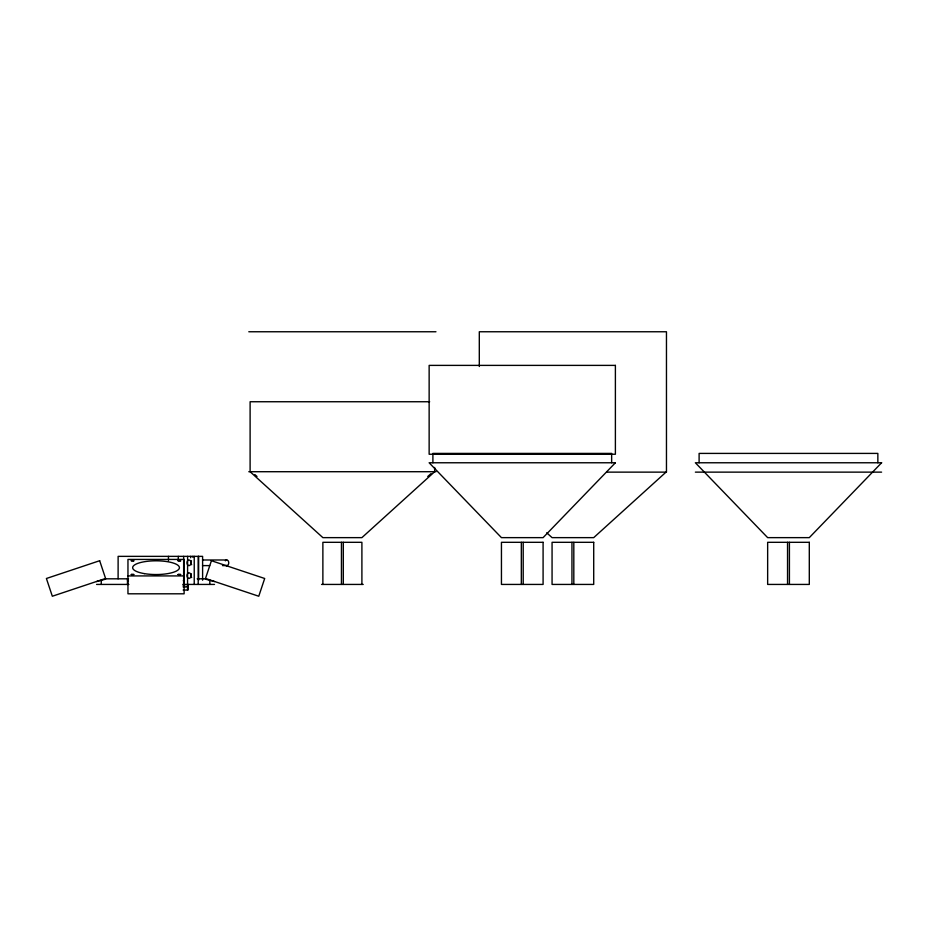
<?xml version="1.0" encoding="UTF-8"?>
<svg xmlns="http://www.w3.org/2000/svg" width="928" height="928" viewBox="0 0 928 928"><rect width="100%" height="100%" fill="white"/><g stroke="black" fill="none" stroke-linecap="round" stroke-linejoin="round"><path stroke-width="1.39" d="M118.111 578.817L118.123 556.359L202.606 556.359L202.606 580.22M666.014 472.132L593.711 537.637L552.067 537.637L546.72 532.788M427.762 476.493L430.998 473.628M96.593 581.566L106.882 578.817L128.505 578.817M183.21 586.357L184.742 585.881L183.21 585.406M248.797 331.76L435.963 331.76M429.652 401.743L250.108 401.743L250.108 471.714L322.874 537.637L361.897 537.637L434.652 471.714L434.652 467.434M248.797 471.714L435.963 471.714M607.167 472.132L666.466 472.132L666.466 331.76L479.3 331.76L479.3 366.49M695.374 472.132L881.588 472.132M202.524 559.99L226.757 559.99M202.524 565.604L209.658 565.604M222.476 565.604L226.757 565.604M127.96 575.917L184.115 575.917M197.177 578.817L204.206 578.817L214.496 581.566M96.593 584.431L128.876 584.431M182.828 584.431L214.496 584.431M321.564 584.431L363.208 584.431M183.141 590.046L188.036 590.046L188.036 584.431M254.84 474.579L256.998 476.493M877.853 462.77L877.853 453.409L699.109 453.409L699.109 462.77M789.415 542.312L789.415 584.431M787.547 542.312L787.547 584.431M611.645 462.77L611.645 453.409L432.9 453.409L432.9 462.77M573.817 542.312L573.817 584.431M571.95 542.312L571.95 584.431M523.206 542.312L523.206 584.431M521.327 542.312L521.327 584.431M361.897 584.431L361.897 542.312L322.874 542.312L322.874 584.431M343.314 542.312L343.314 584.431M341.446 542.312L341.446 584.431M209.821 580.313L209.821 584.431M198.638 556.359L198.638 580.22M198.198 556.359L198.198 584.431M194.23 556.359L194.23 584.431M192.85 556.359L192.85 557.264M190.681 556.359L190.681 557.763M187.607 556.359L187.549 590.046M183.64 556.359L183.64 584.431M178.292 556.359L178.292 560.002A2.807 1.984 90 0 1 178.791 560.048M168.444 556.359L168.444 560.57M127.472 578.817L127.472 584.431M101.268 580.313L101.268 584.431M187.978 585.939A4.71 1.218 0 0 1 187.062 586.705M225.353 560.814A2.807 1.984 -90 0 1 227.952 560.57A2.807 1.984 -90 0 1 228.485 564.178A2.807 1.984 -90 0 1 226.026 565.407M187.491 585.939A4.71 1.218 0 0 1 183.303 587.192M183.558 580.313A4.71 1.218 0 0 1 183.303 580.766M128.435 581.09A4.71 1.218 0 0 1 127.53 580.313M178.002 559.967A2.784 2.076 -78.8 0 1 178.292 559.955M191.644 564.734A2.772 1.694 84.5 0 1 191.47 560.767M191.644 577.564A2.772 1.694 84.5 0 1 191.354 573.794M131.242 560.767L134.05 560.814L131.289 560.698M131.242 574.502L134.05 574.536L131.289 574.432M178.037 560.767L180.832 560.814L178.048 560.732M178.037 574.502L180.832 574.536L178.083 574.432M211.422 560.721L205.494 578.469L258.761 596.24L264.689 578.492L211.422 560.721M615.392 462.77L543.089 537.637L501.445 537.637L429.142 462.77L615.392 462.77M881.6 462.77L809.297 537.637L767.653 537.637L695.362 462.77L881.6 462.77M99.667 560.721L46.4 578.492L52.328 596.24L105.583 578.469L99.667 560.721M615.392 365.388L429.142 365.388L429.142 454.244L615.392 454.244L615.392 365.388M543.089 542.312L501.445 542.312L501.445 584.431L543.089 584.431L543.089 542.312M593.711 542.312L552.067 542.312L552.067 584.431L593.711 584.431L593.711 542.312M809.297 542.312L767.653 542.312L767.653 584.431L809.297 584.431L809.297 542.312M184.115 559.433L127.96 559.433L127.96 593.804L184.115 593.804L184.115 559.433M190.611 564.421A2.807 1.984 -90 0 0 189.161 560.002A2.807 1.984 -90 0 0 187.178 563.98A2.807 1.984 -90 0 0 190.611 564.421M190.611 577.239A2.807 1.984 -90 0 0 189.161 572.831A2.807 1.984 -90 0 0 187.178 576.798A2.807 1.984 -90 0 0 190.611 577.239M144.339 573.62A23.397 6.867 0 0 0 179.429 567.681A23.397 6.867 0 0 0 144.339 561.73A23.397 6.867 0 0 0 144.339 573.62"/></g></svg>
